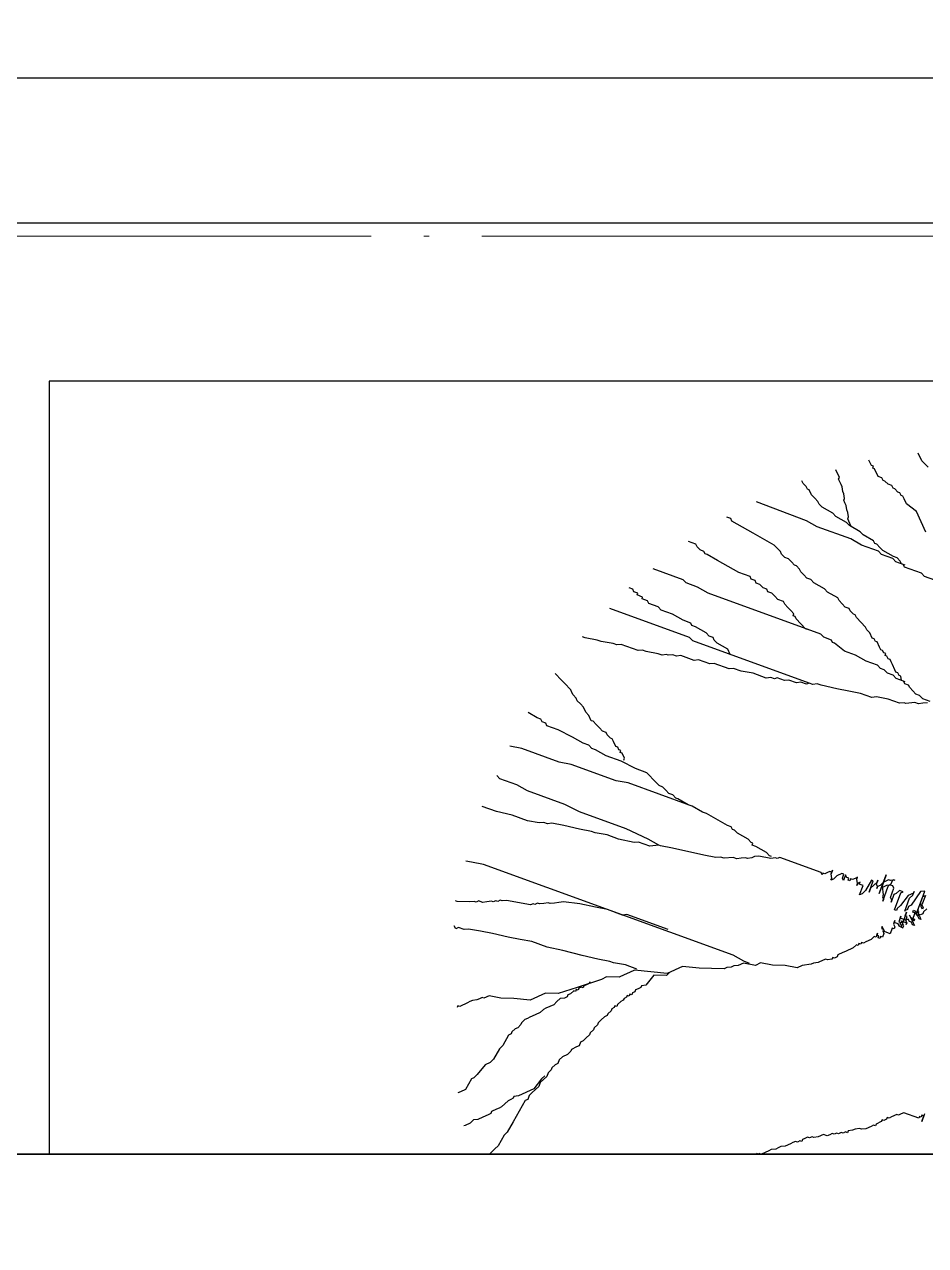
# Model space of a CAD drawing. Header units: inches. Extents: x -50945 to 250244, y -404780 to 18493.
# Drawn here: x 223796 to 224480, y -311877 to -310950 of the extents above; entities that cross this region are included whole.
import ezdxf
from ezdxf.xclip import XClip

# ---------------------------------------------------------------- set-up
doc = ezdxf.new("R2010")
doc.units = ezdxf.units.IN
doc.header["$MEASUREMENT"] = 0
doc.header["$XCLIPFRAME"] = 2
doc.linetypes.add('DOTE', pattern=[2.42, 2, -0.2, 0.02, -0.2])
doc.linetypes.add('iGo户型优化31', pattern=[0.35, 0.25, -0.1])
for name, color, linetype in [('D-ARCHI', 250, 'Continuous'), ('IBS-003-建筑窗框', 3, 'Continuous'), ('IBS-63-原建筑窗', 63, 'Continuous'), ('iGo户型优化', 7, 'Continuous'), ('IRC-30-天花轮廓线', 30, 'Continuous')]:
    doc.layers.add(name, color=color, linetype=linetype)
doc.layers.add('天棚材质标注', color=2, linetype='Continuous', lineweight=5)

# ---------------------------------------------------------------- blocks, each defined once
blk = doc.blocks.new('抖音iGo户型优化-0853')
at = {"layer": 'iGo户型优化', "color": 251, "ltscale": 100}
for p, q in [((-937.3, -203441.4), (-933.1, -203438.8)), ((-1217.9, -203454.6), (-1218.7, -203452.7)), ((-1214.5, -203461.9), (-1217.9, -203454.6)), ((-1169.9, -203447.8), (-1171.6, -203444.1)), ((-1166.5, -203455.1), (-1169.9, -203447.8)), ((-1151.5, -203463.6), (-1166.5, -203455.1)), ((-1047.2, -203444.2), (-1049.8, -203443.2)), ((-1048.1, -203446.9), (-1047.2, -203444.2)), ((-1043, -203457.9), (-1048.1, -203446.9)), ((-938.5, -203453.1), (-935.6, -203445.1)), ((-937.8, -203459.5), (-938.5, -203453.1)), ((-935.6, -203445.1), (-937.3, -203441.4)), ((-899.1, -203461.4), (-898.6, -203443.4)), ((-898.6, -203443.4), (-897.6, -203440.7)), ((-842.4, -203463.8), (-840.8, -203455.8)), ((-1210.1, -203466.5), (-1214.5, -203461.9)), ((-1209.4, -203472.8), (-1210.1, -203466.5)), ((-1206, -203480.1), (-1209.4, -203472.8)), ((-1149.8, -203467.2), (-1151.5, -203463.6)), ((-1145.4, -203471.9), (-1149.8, -203467.2)), ((-1131.3, -203483.1), (-1145.4, -203471.9)), ((-1041.3, -203461.5), (-1043, -203457.9)), ((-1039.6, -203465.2), (-1041.3, -203461.5)), ((-1038.9, -203471.5), (-1039.6, -203465.2)), ((-1037.2, -203475.2), (-1038.9, -203471.5)), ((-940.9, -203476.5), (-937.8, -203459.5)), ((-899.3, -203470.4), (-898.3, -203467.7)), ((-897.6, -203474.1), (-899.3, -203470.4)), ((-898.3, -203467.7), (-899.1, -203461.4)), ((-845.5, -203480.9), (-842.4, -203463.8)), ((-1255.9, -203492.3), (-1260.3, -203487.7)), ((-1202.6, -203487.5), (-1206, -203480.1)), ((-1200.9, -203491.1), (-1202.6, -203487.5)), ((-1198.2, -203492.1), (-1200.9, -203491.1)), ((-1127.9, -203490.4), (-1131.3, -203483.1)), ((-1123.5, -203495), (-1127.9, -203490.4)), ((-1035.5, -203478.8), (-1037.2, -203475.2)), ((-1036.5, -203481.5), (-1035.5, -203478.8)), ((-1033.1, -203488.8), (-1036.5, -203481.5)), ((-1036.2, -203505.8), (-1033.1, -203488.8)), ((-975.2, -203837.2), (-845.5, -203480.9)), ((-944.1, -203493.6), (-940.9, -203476.5)), ((-899.6, -203479.4), (-897.6, -203474.1)), ((-898.8, -203485.8), (-899.6, -203479.4)), ((-898.1, -203492.1), (-898.8, -203485.8)), ((-770.2, -203499.5), (-763, -203478.9)), ((-1251.5, -203496.9), (-1255.9, -203492.3)), ((-1247.1, -203501.6), (-1251.5, -203496.9)), ((-1232, -203510.1), (-1247.1, -203501.6)), ((-1194.8, -203499.4), (-1198.2, -203492.1)), ((-1193.1, -203503), (-1194.8, -203499.4)), ((-1191.4, -203506.7), (-1193.1, -203503)), ((-1187, -203511.3), (-1191.4, -203506.7)), ((-1108.4, -203503.5), (-1123.5, -203495)), ((-1104, -203508.2), (-1108.4, -203503.5)), ((-1088.9, -203516.7), (-1104, -203508.2)), ((-1036.7, -203523.9), (-1036.2, -203505.8)), ((-949.2, -203516), (-944.1, -203493.6)), ((-899.1, -203494.8), (-898.1, -203492.1)), ((-897.4, -203498.4), (-899.1, -203494.8)), ((-898.4, -203501.1), (-897.4, -203498.4)), ((-896.7, -203504.8), (-898.4, -203501.1)), ((-897.6, -203507.4), (-896.7, -203504.8)), ((-896.9, -203513.8), (-897.6, -203507.4)), ((-775.3, -203521.9), (-770.2, -203499.5)), ((-732.1, -203528.5), (-723.3, -203504.3)), ((-723.3, -203504.3), (-718.7, -203500)), ((-1227.7, -203514.7), (-1232, -203510.1)), ((-1212.6, -203523.3), (-1227.7, -203514.7)), ((-1197.5, -203531.8), (-1212.6, -203523.3)), ((-1182.6, -203515.9), (-1187, -203511.3)), ((-1180.9, -203519.6), (-1182.6, -203515.9)), ((-1179.2, -203523.3), (-1180.9, -203519.6)), ((-1176.6, -203524.2), (-1179.2, -203523.3)), ((-1175.8, -203530.6), (-1176.6, -203524.2)), ((-1087.2, -203520.3), (-1088.9, -203516.7)), ((-1084.6, -203521.3), (-1087.2, -203520.3)), ((-1080.2, -203525.9), (-1084.6, -203521.3)), ((-1078.5, -203529.6), (-1080.2, -203525.9)), ((-1039.2, -203547.2), (-1036.7, -203523.9)), ((-952.4, -203533), (-949.2, -203516)), ((-903.3, -203547.9), (-896.9, -203513.8)), ((-783.1, -203543.4), (-775.3, -203521.9)), ((-680, -203535.3), (-676.8, -203518.2)), ((-1182.4, -203540.3), (-1197.5, -203531.8)), ((-1180.7, -203544), (-1182.4, -203540.3)), ((-1165.6, -203552.5), (-1175.8, -203530.6)), ((-1074.1, -203534.2), (-1078.5, -203529.6)), ((-1071.4, -203535.2), (-1074.1, -203534.2)), ((-1067, -203539.8), (-1071.4, -203535.2)), ((-1065.3, -203543.5), (-1067, -203539.8)), ((-1063.6, -203547.1), (-1065.3, -203543.5)), ((-955.6, -203550), (-952.4, -203533)), ((-786.3, -203560.4), (-783.1, -203543.4)), ((-740.6, -203543.5), (-732.1, -203528.5)), ((-699.5, -203588.8), (-680, -203535.3)), ((-1175.4, -203545.9), (-1180.7, -203544)), ((-1171, -203550.5), (-1175.4, -203545.9)), ((-1166.6, -203555.2), (-1171, -203550.5)), ((-1162.2, -203559.8), (-1166.6, -203555.2)), ((-1151.5, -203563.7), (-1165.6, -203552.5)), ((-1156.9, -203561.7), (-1162.2, -203559.8)), ((-1060.2, -203554.4), (-1063.6, -203547.1)), ((-1056.8, -203561.7), (-1060.2, -203554.4)), ((-1029, -203569.2), (-1039.2, -203547.2)), ((-963.4, -203571.5), (-955.6, -203550)), ((-901.6, -203551.5), (-903.3, -203547.9)), ((-902.5, -203554.2), (-901.6, -203551.5)), ((-900.8, -203557.8), (-902.5, -203554.2)), ((-901.8, -203560.5), (-900.8, -203557.8)), ((-901.1, -203566.9), (-901.8, -203560.5)), ((-785.6, -203566.7), (-786.3, -203560.4)), ((-760.1, -203597.1), (-740.6, -203543.5)), ((-638.4, -203562.5), (-636.4, -203557.2)), ((-636.4, -203557.2), (-628.7, -203544.4)), ((-1152.5, -203566.4), (-1156.9, -203561.7)), ((-1148.1, -203571), (-1152.5, -203566.4)), ((-1147.1, -203568.3), (-1151.5, -203563.7)), ((-1142.8, -203572.9), (-1148.1, -203571)), ((-1138.4, -203577.6), (-1142.8, -203572.9)), ((-1135.7, -203578.5), (-1138.4, -203577.6)), ((-1052.5, -203566.4), (-1056.8, -203561.7)), ((-1050.8, -203570), (-1052.5, -203566.4)), ((-1045.7, -203581), (-1050.8, -203570)), ((-1029.5, -203587.2), (-1029, -203569.2)), ((-968.5, -203593.9), (-963.4, -203571.5)), ((-901.3, -203575.9), (-900.3, -203573.2)), ((-900.6, -203582.2), (-901.3, -203575.9)), ((-900.3, -203573.2), (-901.1, -203566.9)), ((-787.5, -203572.1), (-785.6, -203566.7)), ((-786.8, -203578.4), (-787.5, -203572.1)), ((-653.5, -203587.4), (-647.6, -203571.3)), ((-647.6, -203571.3), (-644, -203569.6)), ((-644, -203569.6), (-642, -203564.3)), ((-642, -203564.3), (-638.4, -203562.5)), ((-1131.3, -203583.2), (-1135.7, -203578.5)), ((-1129.6, -203586.8), (-1131.3, -203583.2)), ((-1124.3, -203588.8), (-1129.6, -203586.8)), ((-1119.9, -203593.4), (-1124.3, -203588.8)), ((-1116.5, -203600.7), (-1119.9, -203593.4)), ((-1041.3, -203585.6), (-1045.7, -203581)), ((-1036.9, -203590.2), (-1041.3, -203585.6)), ((-1036.2, -203596.6), (-1036.9, -203590.2)), ((-1021.2, -203614.4), (-1029.5, -203587.2)), ((-975.6, -203621.6), (-968.5, -203593.9)), ((-901.6, -203618.2), (-899.1, -203594.9)), ((-899.9, -203588.5), (-900.6, -203582.2)), ((-899.1, -203594.9), (-899.9, -203588.5)), ((-795.1, -203617.9), (-790, -203595.5)), ((-790, -203595.5), (-786.8, -203578.4)), ((-702.7, -203605.9), (-699.5, -203588.8)), ((-664, -203607.8), (-653.5, -203587.4)), ((-587, -203596.4), (-582.4, -203592)), ((-582.4, -203592), (-573.2, -203583.3)), ((-1112.1, -203605.3), (-1116.5, -203600.7)), ((-1109.4, -203606.3), (-1112.1, -203605.3)), ((-1106, -203613.6), (-1109.4, -203606.3)), ((-1034.5, -203600.2), (-1036.2, -203596.6)), ((-1031.8, -203601.2), (-1034.5, -203600.2)), ((-1030.1, -203604.8), (-1031.8, -203601.2)), ((-1025.7, -203609.5), (-1030.1, -203604.8)), ((-1026.7, -203612.1), (-1025.7, -203609.5)), ((-1024, -203613.1), (-1026.7, -203612.1)), ((-1025, -203615.8), (-1024, -203613.1)), ((-770.6, -203617.6), (-760.1, -203597.1)), ((-726.1, -203670.2), (-702.7, -203605.9)), ((-672.5, -203622.9), (-664, -203607.8)), ((-611.9, -203614.7), (-608.2, -203613)), ((-608.2, -203613), (-603.6, -203608.6)), ((-603.6, -203608.6), (-600, -203606.9)), ((-600, -203606.9), (-596.3, -203605.2)), ((-596.3, -203605.2), (-587, -203596.4)), ((-1104.3, -203617.3), (-1106, -203613.6)), ((-1099, -203619.2), (-1104.3, -203617.3)), ((-1097.3, -203622.9), (-1099, -203619.2)), ((-1092.9, -203627.5), (-1097.3, -203622.9)), ((-1088.5, -203632.1), (-1092.9, -203627.5)), ((-1022.3, -203616.8), (-1025, -203615.8)), ((-1020.6, -203620.4), (-1022.3, -203616.8)), ((-1021.6, -203623.1), (-1020.6, -203620.4)), ((-1018.9, -203624.1), (-1021.6, -203623.1)), ((-1009.5, -203649), (-1021.2, -203614.4)), ((-1017.2, -203627.7), (-1018.9, -203624.1)), ((-1015.5, -203631.4), (-1017.2, -203627.7)), ((-980.7, -203644), (-975.6, -203621.6)), ((-906.7, -203640.6), (-901.6, -203618.2)), ((-798.3, -203634.9), (-795.1, -203617.9)), ((-794.9, -203684.5), (-770.6, -203617.6)), ((-675.4, -203631), (-672.5, -203622.9)), ((-633.1, -203631.2), (-628.4, -203626.8)), ((-628.4, -203626.8), (-621.1, -203623.4)), ((-621.1, -203623.4), (-616.5, -203619)), ((-616.5, -203619), (-611.9, -203614.7)), ((-525.3, -203643.2), (-522.1, -203626.1)), ((-522.1, -203626.1), (-520.6, -203622.1)), ((-1085.8, -203633.1), (-1088.5, -203632.1)), ((-1081.5, -203637.7), (-1085.8, -203633.1)), ((-1078.8, -203638.7), (-1081.5, -203637.7)), ((-1074.4, -203643.3), (-1078.8, -203638.7)), ((-1071.7, -203644.3), (-1074.4, -203643.3)), ((-1067.3, -203648.9), (-1071.7, -203644.3)), ((-1012.8, -203632.4), (-1015.5, -203631.4)), ((-983.9, -203661.1), (-980.7, -203644)), ((-909.9, -203657.7), (-906.7, -203640.6)), ((-803.4, -203657.3), (-800.2, -203640.3)), ((-800.2, -203640.3), (-798.3, -203634.9)), ((-690.5, -203655.8), (-682, -203640.7)), ((-682, -203640.7), (-680, -203635.4)), ((-680, -203635.4), (-675.4, -203631)), ((-655.2, -203650.5), (-650.6, -203646.1)), ((-650.6, -203646.1), (-646, -203641.7)), ((-646, -203641.7), (-641.3, -203637.3)), ((-641.3, -203637.3), (-640.4, -203634.6)), ((-640.4, -203634.6), (-633.1, -203631.2)), ((-527.2, -203648.5), (-525.3, -203643.2)), ((-1063, -203653.5), (-1067.3, -203648.9)), ((-1061.3, -203657.2), (-1063, -203653.5)), ((-1058.6, -203658.2), (-1061.3, -203657.2)), ((-1054.2, -203662.8), (-1058.6, -203658.2)), ((-1051.5, -203663.8), (-1054.2, -203662.8)), ((-1049.8, -203667.4), (-1051.5, -203663.8)), ((-1006.1, -203656.3), (-1009.5, -203649)), ((-1006.6, -203674.4), (-1006.1, -203656.3)), ((-985.8, -203666.5), (-983.9, -203661.1)), ((-917.7, -203679.1), (-909.9, -203657.7)), ((-809.3, -203673.4), (-803.4, -203657.3)), ((-698.3, -203677.2), (-690.5, -203655.8)), ((-670.1, -203666.3), (-666.4, -203664.6)), ((-666.4, -203664.6), (-665.4, -203661.9)), ((-665.4, -203661.9), (-660.8, -203657.5)), ((-660.8, -203657.5), (-657.2, -203655.8)), ((-657.2, -203655.8), (-655.2, -203650.5)), ((-530.4, -203665.6), (-527.2, -203648.5)), ((-521.7, -203774.9), (-480.4, -203660.9)), ((-1047.2, -203668.4), (-1049.8, -203667.4)), ((-1048.1, -203671.1), (-1047.2, -203668.4)), ((-1045.5, -203672.1), (-1048.1, -203671.1)), ((-1041.1, -203676.7), (-1045.5, -203672.1)), ((-1039.4, -203680.3), (-1041.1, -203676.7)), ((-1036.7, -203681.3), (-1039.4, -203680.3)), ((-1035, -203685), (-1036.7, -203681.3)), ((-1003.2, -203681.7), (-1006.6, -203674.4)), ((-999.8, -203689), (-1003.2, -203681.7)), ((-989, -203683.5), (-985.8, -203666.5)), ((-917, -203685.5), (-917.7, -203679.1)), ((-814.4, -203695.8), (-809.3, -203673.4)), ((-729.2, -203687.2), (-726.1, -203670.2)), ((-708.8, -203697.7), (-698.3, -203677.2)), ((-696.6, -203680.9), (-693.9, -203681.9)), ((-693.9, -203681.9), (-686.6, -203678.5)), ((-686.6, -203678.5), (-685.7, -203675.8)), ((-685.7, -203675.8), (-683, -203676.8)), ((-683, -203676.8), (-682, -203674.1)), ((-682, -203674.1), (-678.4, -203672.4)), ((-678.4, -203672.4), (-677.4, -203669.7)), ((-677.4, -203669.7), (-670.1, -203666.3)), ((-540.4, -203701.4), (-531.6, -203677.3)), ((-532.3, -203670.9), (-530.4, -203665.6)), ((-531.6, -203677.3), (-532.3, -203670.9)), ((-1032.3, -203685.9), (-1035, -203685)), ((-1033.3, -203688.6), (-1032.3, -203685.9)), ((-1030.6, -203689.6), (-1033.3, -203688.6)), ((-1031.6, -203692.3), (-1030.6, -203689.6)), ((-1028.9, -203693.2), (-1031.6, -203692.3)), ((-1027.2, -203696.9), (-1028.9, -203693.2)), ((-1024.5, -203697.9), (-1027.2, -203696.9)), ((-1022.8, -203701.5), (-1024.5, -203697.9)), ((-996.4, -203696.3), (-999.8, -203689)), ((-998.9, -203719.7), (-996.4, -203696.3)), ((-994.8, -203699.6), (-989, -203683.5)), ((-938.4, -203744.4), (-917, -203685.5)), ((-813.7, -203702.1), (-814.4, -203695.8)), ((-809.3, -203715.7), (-794.9, -203684.5)), ((-761.4, -203775.6), (-729.2, -203687.2)), ((-714.6, -203713.8), (-708.8, -203697.7)), ((-464, -203707.9), (-461, -203699.9)), ((-461, -203699.9), (-458.4, -203700.9)), ((-458.4, -203700.9), (-456.4, -203695.5)), ((-456.4, -203695.5), (-452.8, -203693.8)), ((-452.8, -203693.8), (-450.8, -203688.5)), ((-1021.1, -203705.2), (-1022.8, -203701.5)), ((-1018.5, -203706.1), (-1021.1, -203705.2)), ((-1017.7, -203712.5), (-1018.5, -203706.1)), ((-1003.6, -203723.7), (-1017.7, -203712.5)), ((-819.5, -203718.2), (-813.7, -203702.1)), ((-817.8, -203730.8), (-809.3, -203715.7)), ((-719.3, -203718.2), (-714.6, -203713.8)), ((-544.8, -203730.1), (-541.6, -203713.1)), ((-541.6, -203713.1), (-539.6, -203707.7)), ((-539.6, -203707.7), (-540.4, -203701.4)), ((-478.1, -203730.1), (-473.2, -203716.7)), ((-473.2, -203716.7), (-469.6, -203715)), ((-469.6, -203715), (-466.6, -203707)), ((-466.6, -203707), (-464, -203707.9)), ((-1004.1, -203741.7), (-1003.6, -203723.7)), ((-1001.3, -203743), (-998.9, -203719.7)), ((-822.2, -203750.6), (-819, -203733.5)), ((-818, -203730.9), (-819.5, -203718.2)), ((-819, -203733.5), (-818, -203730.9)), ((-735.1, -203736.7), (-733.1, -203731.3)), ((-733.1, -203731.3), (-723.9, -203722.5)), ((-723.9, -203722.5), (-719.3, -203718.2)), ((-546.7, -203735.5), (-544.8, -203730.1)), ((-488.6, -203750.6), (-482.7, -203734.5)), ((-482.7, -203734.5), (-478.1, -203730.1)), ((-439.2, -203765.8), (-423.8, -203723)), ((-999.7, -203746.3), (-1004.1, -203741.7)), ((-991.1, -203764.9), (-1001.3, -203743)), ((-832.4, -203795.4), (-822.2, -203750.6)), ((-750.9, -203755.2), (-746.3, -203750.8)), ((-746.3, -203750.8), (-744.4, -203745.4)), ((-744.4, -203745.4), (-739.7, -203741)), ((-739.7, -203741), (-735.1, -203736.7)), ((-548.2, -203756.2), (-546.2, -203750.8)), ((-547, -203744.5), (-546, -203741.8)), ((-546.2, -203750.8), (-547, -203744.5)), ((-546, -203741.8), (-546.7, -203735.5)), ((-497.1, -203765.7), (-488.6, -203750.6)), ((-993.6, -203788.3), (-991.1, -203764.9)), ((-760.4, -203772.9), (-751.9, -203757.9)), ((-751.9, -203757.9), (-750.9, -203755.2)), ((-554.3, -203781.2), (-547.5, -203762.5)), ((-547.5, -203762.5), (-548.2, -203756.2)), ((-501, -203776.4), (-497.1, -203765.7)), ((-443.9, -203770.2), (-439.2, -203765.8)), ((-770.9, -203793.4), (-762.4, -203778.3)), ((-762.4, -203778.3), (-760.4, -203772.9)), ((-586.7, -203945.4), (-526.3, -203779.3)), ((-553.6, -203787.6), (-554.3, -203781.2)), ((-526.3, -203779.3), (-521.7, -203774.9)), ((-515.1, -203798.5), (-506.6, -203783.4)), ((-506.6, -203783.4), (-504.6, -203778.1)), ((-504.6, -203778.1), (-501, -203776.4)), ((-458.2, -203801.3), (-449.7, -203786.2)), ((-449.7, -203786.2), (-443.9, -203770.2)), ((-396.8, -203790), (-392.2, -203785.6)), ((-392.2, -203785.6), (-388.5, -203783.9)), ((-388.5, -203783.9), (-384.9, -203773.3)), ((-994.1, -203806.3), (-993.6, -203788.3)), ((-835.6, -203812.4), (-832.4, -203795.4)), ((-789.9, -203829), (-772.9, -203798.8)), ((-772.9, -203798.8), (-770.9, -203793.4)), ((-559.4, -203803.6), (-553.6, -203787.6)), ((-558.7, -203810), (-559.4, -203803.6)), ((-521.7, -203808.3), (-519.7, -203802.9)), ((-519.7, -203802.9), (-515.1, -203798.5)), ((-516.7, -203962.1), (-458.2, -203801.3)), ((-411.9, -203814.9), (-403.4, -203799.8)), ((-403.4, -203799.8), (-402.4, -203797.1)), ((-402.4, -203797.1), (-398.8, -203795.4)), ((-398.8, -203795.4), (-396.8, -203790)), ((-994.6, -203824.4), (-994.1, -203806.3)), ((-836.8, -203824.1), (-834.9, -203818.8)), ((-834.9, -203818.8), (-835.6, -203812.4)), ((-566.5, -203831.4), (-558.7, -203810)), ((-538.5, -203829.5), (-530, -203814.4)), ((-530, -203814.4), (-525.3, -203810)), ((-525.3, -203810), (-521.7, -203808.3)), ((-429, -203845), (-411.9, -203814.9)), ((-992.8, -203828), (-994.6, -203824.4)), ((-992.1, -203834.4), (-992.8, -203828)), ((-990.4, -203838), (-992.1, -203834.4)), ((-989.7, -203844.3), (-990.4, -203838)), ((-983.7, -203852.3), (-975.2, -203837.2)), ((-837.3, -203842.2), (-835.4, -203836.8)), ((-835.4, -203836.8), (-836.8, -203824.1)), ((-801.1, -203843.1), (-796.5, -203838.7)), ((-796.5, -203838.7), (-795.5, -203836)), ((-795.5, -203836), (-791.9, -203834.3)), ((-791.9, -203834.3), (-789.9, -203829)), ((-569.7, -203848.5), (-565.8, -203837.7)), ((-565.8, -203837.7), (-566.5, -203831.4)), ((-546.8, -203835.5), (-545.8, -203832.9)), ((-545.8, -203832.9), (-538.5, -203829.5)), ((-364.2, -203850.4), (-355.7, -203835.3)), ((-355.7, -203835.3), (-352.1, -203833.6)), ((-352.1, -203833.6), (-350.1, -203828.2)), ((-986.3, -203851.6), (-989.7, -203844.3)), ((-989.5, -203868.7), (-986.3, -203851.6)), ((-986.7, -203860.3), (-983.7, -203852.3)), ((-836.6, -203848.5), (-837.3, -203842.2)), ((-836.9, -203857.5), (-835.9, -203854.8)), ((-835.9, -203854.8), (-836.6, -203848.5)), ((-809.6, -203858.2), (-801.1, -203843.1)), ((-572.8, -203865.5), (-569.7, -203848.5)), ((-434.8, -203861.1), (-429, -203845)), ((-372.8, -203865.5), (-364.2, -203850.4)), ((-1257.3, -203871), (-1270.7, -203866.1)), ((-1258.2, -203874), (-1260.8, -203873.1)), ((-1259.1, -203876.7), (-1258.2, -203874)), ((-986.1, -203876), (-989.5, -203868.7)), ((-836.1, -203863.8), (-836.9, -203857.5)), ((-836.9, -203890.9), (-833.7, -203873.8)), ((-834.4, -203867.5), (-836.1, -203863.8)), ((-833.7, -203873.8), (-834.4, -203867.5)), ((-828.4, -203884.7), (-819.9, -203869.6)), ((-819.9, -203869.6), (-817.9, -203864.3)), ((-817.9, -203864.3), (-815.2, -203865.2)), ((-815.2, -203865.2), (-814.3, -203862.6)), ((-814.3, -203862.6), (-809.6, -203858.2)), ((-579.7, -203884.2), (-572.8, -203865.5)), ((-446, -203875.2), (-444.1, -203869.9)), ((-444.1, -203869.9), (-440.4, -203868.2)), ((-440.4, -203868.2), (-438.5, -203862.8)), ((-438.5, -203862.8), (-434.8, -203861.1)), ((-389.8, -203895.7), (-372.8, -203865.5)), ((-355, -203941.7), (-328.3, -203870.1)), ((-1254, -203887.7), (-1259.1, -203876.7)), ((-1252.3, -203891.3), (-1254, -203887.7)), ((-1251.6, -203897.7), (-1252.3, -203891.3)), ((-989.2, -203893), (-986.1, -203876)), ((-836.2, -203897.2), (-836.9, -203890.9)), ((-834, -203891.8), (-833, -203889.1)), ((-833, -203889.1), (-828.4, -203884.7)), ((-580.9, -203895.9), (-578.9, -203890.6)), ((-578.9, -203890.6), (-579.7, -203884.2)), ((-458.2, -203892), (-456.3, -203886.7)), ((-456.3, -203886.7), (-452.6, -203885)), ((-452.6, -203885), (-450.7, -203879.6)), ((-450.7, -203879.6), (-446, -203875.2)), ((-1249.9, -203901.3), (-1251.6, -203897.7)), ((-1248.2, -203905), (-1249.9, -203901.3)), ((-1247.5, -203911.3), (-1248.2, -203905)), ((-989.7, -203911.1), (-989.2, -203893)), ((-856.9, -203962.5), (-835.4, -203903.5)), ((-837.1, -203899.9), (-836.2, -203897.2)), ((-835.4, -203903.5), (-837.1, -203899.9)), ((-583.1, -203910.3), (-579.2, -203899.6)), ((-579.2, -203899.6), (-580.9, -203895.9)), ((-474, -203910.6), (-470.4, -203908.8)), ((-470.4, -203908.8), (-467.5, -203900.8)), ((-467.5, -203900.8), (-462.8, -203896.4)), ((-462.8, -203896.4), (-458.2, -203892)), ((-407.4, -203910.6), (-402.7, -203906.2)), ((-402.7, -203906.2), (-399.1, -203904.5)), ((-399.1, -203904.5), (-394.5, -203900.1)), ((-394.5, -203900.1), (-389.8, -203895.7)), ((-1244.1, -203918.6), (-1247.5, -203911.3)), ((-1242.4, -203922.3), (-1244.1, -203918.6)), ((-1240.7, -203925.9), (-1242.4, -203922.3)), ((-1241.6, -203928.6), (-1240.7, -203925.9)), ((-992.9, -203928.1), (-989.7, -203911.1)), ((-586.3, -203927.4), (-582.4, -203916.6)), ((-582.4, -203916.6), (-583.1, -203910.3)), ((-495.2, -203927.1), (-491.6, -203925.4)), ((-491.6, -203925.4), (-490.6, -203922.7)), ((-490.6, -203922.7), (-487.9, -203923.7)), ((-487.9, -203923.7), (-483.3, -203919.3)), ((-483.3, -203919.3), (-478.7, -203914.9)), ((-478.7, -203914.9), (-474, -203910.6)), ((-419.5, -203927.4), (-418.6, -203924.7)), ((-418.6, -203924.7), (-413.9, -203920.3)), ((-413.9, -203920.3), (-409.3, -203915.9)), ((-409.3, -203915.9), (-407.4, -203910.6)), ((-1239.9, -203932.2), (-1241.6, -203928.6)), ((-1240.9, -203934.9), (-1239.9, -203932.2)), ((-1238.2, -203935.9), (-1240.9, -203934.9)), ((-1236.5, -203939.5), (-1238.2, -203935.9)), ((-1234.8, -203943.2), (-1236.5, -203939.5)), ((-1235.8, -203945.9), (-1234.8, -203943.2)), ((-989.5, -203935.4), (-992.9, -203928.1)), ((-988, -203948.1), (-989.5, -203935.4)), ((-588.5, -203941.7), (-585.5, -203933.7)), ((-586.7, -203945.4), (-588.5, -203941.7)), ((-585.5, -203933.7), (-586.3, -203927.4)), ((-510.1, -203942.9), (-509.1, -203940.3)), ((-509.1, -203940.3), (-495.2, -203927.1)), ((-439, -203947.6), (-437.1, -203942.2)), ((-437.1, -203942.2), (-432.4, -203937.8)), ((-432.4, -203937.8), (-427.8, -203933.4)), ((-427.8, -203933.4), (-424.2, -203931.7)), ((-424.2, -203931.7), (-419.5, -203927.4)), ((-363.6, -203956.8), (-355, -203941.7)), ((-311, -203945.6), (-310, -203943)), ((-310, -203943), (-306.4, -203941.2)), ((-306.4, -203941.2), (-301.7, -203936.9)), ((-301.7, -203936.9), (-298.1, -203935.2)), ((-1234.1, -203949.5), (-1235.8, -203945.9)), ((-1235.1, -203952.2), (-1234.1, -203949.5)), ((-1234.4, -203958.5), (-1235.1, -203952.2)), ((-1231, -203965.8), (-1234.4, -203958.5)), ((-986.3, -203951.7), (-988, -203948.1)), ((-985.6, -203958.1), (-986.3, -203951.7)), ((-982.2, -203965.4), (-985.6, -203958.1)), ((-589.9, -203962.4), (-588, -203957.1)), ((-588.7, -203950.7), (-586.7, -203945.4)), ((-588, -203957.1), (-588.7, -203950.7)), ((-452.2, -203967.1), (-443.6, -203952)), ((-443.6, -203952), (-439, -203947.6)), ((-381.1, -204005), (-363.6, -203956.8)), ((-335.8, -203963.9), (-331.2, -203959.5)), ((-331.2, -203959.5), (-327.6, -203957.8)), ((-327.6, -203957.8), (-322.9, -203953.4)), ((-322.9, -203953.4), (-318.3, -203949)), ((-318.3, -203949), (-311, -203945.6)), ((-1232.9, -203971.2), (-1231, -203965.8)), ((-1231.2, -203974.9), (-1232.9, -203971.2)), ((-1229.5, -203978.5), (-1231.2, -203974.9)), ((-1230.5, -203981.2), (-1229.5, -203978.5)), ((-980.5, -203969), (-982.2, -203965.4)), ((-981.5, -203971.7), (-980.5, -203969)), ((-980.8, -203978), (-981.5, -203971.7)), ((-978.1, -203979), (-980.8, -203978)), ((-979.1, -203981.7), (-978.1, -203979)), ((-866.4, -203980.2), (-868.1, -203976.6)), ((-868.1, -203976.6), (-865.4, -203977.6)), ((-865.4, -203977.6), (-859.1, -203976.8)), ((-860.5, -203964.2), (-856.9, -203962.5)), ((-857.8, -203965.1), (-860.5, -203964.2)), ((-859.1, -203976.8), (-856.4, -203977.8)), ((-859.1, -203976.8), (-853.7, -203978.8)), ((-853.7, -203978.8), (-859.1, -203976.8)), ((-858.8, -203967.8), (-857.8, -203965.1)), ((-857.1, -203971.5), (-858.8, -203967.8)), ((-855.4, -203975.1), (-857.1, -203971.5)), ((-856.4, -203977.8), (-855.4, -203975.1)), ((-595, -203984.8), (-589.9, -203962.4)), ((-529.9, -203981.5), (-528.9, -203978.9)), ((-528.9, -203978.9), (-525.3, -203977.2)), ((-525.3, -203977.2), (-521.4, -203966.4)), ((-521.4, -203966.4), (-516.7, -203962.1)), ((-465.3, -203986.5), (-456.8, -203971.4)), ((-456.8, -203971.4), (-452.2, -203967.1)), ((-349, -203983.4), (-344.4, -203979)), ((-344.4, -203979), (-335.8, -203963.9)), ((-1228.8, -203984.8), (-1230.5, -203981.2)), ((-1229.7, -203987.5), (-1228.8, -203984.8)), ((-1228, -203991.2), (-1229.7, -203987.5)), ((-1229, -203993.9), (-1228, -203991.2)), ((-1227.3, -203997.5), (-1229, -203993.9)), ((-977.4, -203985.3), (-979.1, -203981.7)), ((-974.7, -203986.3), (-977.4, -203985.3)), ((-971.3, -203993.6), (-974.7, -203986.3)), ((-969.6, -203997.3), (-971.3, -203993.6)), ((-868.6, -203994.6), (-864.9, -203992.9)), ((-860.5, -203997.5), (-868.6, -203994.6)), ((-862, -203984.9), (-866.4, -203980.2)), ((-864.9, -203992.9), (-859.6, -203994.8)), ((-858.6, -203992.2), (-862, -203984.9)), ((-859.6, -203994.8), (-858.6, -203992.2)), ((-598.2, -204001.9), (-595, -203984.8)), ((-546.9, -204011.7), (-541.1, -203995.7)), ((-541.1, -203995.7), (-529.9, -203981.5)), ((-478.2, -203997), (-473.6, -203992.6)), ((-473.6, -203992.6), (-469, -203988.2)), ((-469, -203988.2), (-465.3, -203986.5)), ((-357.5, -203998.5), (-349, -203983.4)), ((-333.2, -203998.2), (-329.5, -203996.5)), ((-329.5, -203996.5), (-325.9, -203994.8)), ((-325.9, -203994.8), (-323.2, -203995.8)), ((-323.2, -203995.8), (-316.9, -203995.1)), ((-316.9, -203995.1), (-313.2, -203993.4)), ((-313.2, -203993.4), (-306.9, -203992.6)), ((-306.9, -203992.6), (-303.2, -203990.9)), ((-303.2, -203990.9), (-295.9, -203987.5)), ((-295.9, -203987.5), (-293.3, -203988.5)), ((-293.3, -203988.5), (-282.3, -203983.4)), ((-1228.3, -204000.2), (-1227.3, -203997.5)), ((-1225.6, -204001.2), (-1228.3, -204000.2)), ((-1224.9, -204007.5), (-1225.6, -204001.2)), ((-1223.2, -204011.1), (-1224.9, -204007.5)), ((-1222.5, -204017.5), (-1223.2, -204011.1)), ((-964.5, -204008.2), (-969.6, -203997.3)), ((-960.1, -204012.9), (-964.5, -204008.2)), ((-961.1, -204015.5), (-960.1, -204012.9)), ((-872.7, -204014.3), (-875.4, -204013.4)), ((-875.4, -204013.4), (-872.7, -204014.3)), ((-872.7, -204014.3), (-866.4, -204013.6)), ((-868.8, -204003.6), (-867.8, -204000.9)), ((-866.1, -204004.6), (-868.8, -204003.6)), ((-867.8, -204000.9), (-865.2, -204001.9)), ((-867.1, -204007.3), (-866.1, -204004.6)), ((-865.4, -204010.9), (-867.1, -204007.3)), ((-866.4, -204013.6), (-863.7, -204014.6)), ((-863.7, -204014.6), (-865.4, -204010.9)), ((-865.2, -204001.9), (-864.2, -203999.2)), ((-864.2, -203999.2), (-860.5, -203997.5)), ((-601.4, -204018.9), (-598.2, -204001.9)), ((-555.5, -204026.8), (-546.9, -204011.7)), ((-507, -204026), (-493.1, -204012.8)), ((-493.1, -204012.8), (-489.4, -204011.1)), ((-489.4, -204011.1), (-488.5, -204008.5)), ((-488.5, -204008.5), (-483.8, -204004.1)), ((-483.8, -204004.1), (-480.2, -204002.4)), ((-480.2, -204002.4), (-478.2, -203997)), ((-389.7, -204020.1), (-381.1, -204005)), ((-370.7, -204018), (-362.1, -204002.9)), ((-363.1, -204005.5), (-355.8, -204002.1)), ((-362.1, -204002.9), (-357.5, -203998.5)), ((-355.8, -204002.1), (-352.2, -204000.4)), ((-352.2, -204000.4), (-349.5, -204001.4)), ((-349.5, -204001.4), (-343.2, -204000.7)), ((-343.2, -204000.7), (-339.5, -203999)), ((-339.5, -203999), (-333.2, -203998.2)), ((-1223.4, -204020.2), (-1222.5, -204017.5)), ((-1222.7, -204026.5), (-1223.4, -204020.2)), ((-1219.3, -204033.8), (-1222.7, -204026.5)), ((-958.4, -204016.5), (-961.1, -204015.5)), ((-959.4, -204019.2), (-958.4, -204016.5)), ((-956.7, -204020.2), (-959.4, -204019.2)), ((-957.7, -204022.8), (-956.7, -204020.2)), ((-956, -204026.5), (-957.7, -204022.8)), ((-952.6, -204033.8), (-956, -204026.5)), ((-889, -204017.5), (-875.6, -204022.4)), ((-887.3, -204021.1), (-889, -204017.5)), ((-882.9, -204025.8), (-887.3, -204021.1)), ((-879.5, -204033.1), (-884.9, -204031.1)), ((-884.9, -204031.1), (-868.8, -204037)), ((-867.9, -204034.3), (-882.9, -204025.8)), ((-875.6, -204022.4), (-873.7, -204017)), ((-873.7, -204017), (-871, -204018)), ((-871, -204018), (-872.7, -204014.3)), ((-607.2, -204035), (-601.4, -204018.9)), ((-561.3, -204042.9), (-555.5, -204026.8)), ((-515.2, -204032.1), (-510.6, -204027.7)), ((-510.6, -204027.7), (-507, -204026)), ((-398.4, -204044.3), (-389.7, -204020.1)), ((-383.8, -204037.4), (-375.3, -204022.3)), ((-375.3, -204022.3), (-370.7, -204018)), ((-276.3, -204034.4), (-268.6, -204030.5)), ((-1217.6, -204037.4), (-1219.3, -204033.8)), ((-1218.6, -204040.1), (-1217.6, -204037.4)), ((-1215.9, -204041.1), (-1218.6, -204040.1)), ((-1212.5, -204048.4), (-1215.9, -204041.1)), ((-1209.8, -204049.4), (-1212.5, -204048.4)), ((-948.2, -204038.4), (-952.6, -204033.8)), ((-951.1, -204046.5), (-950.1, -204043.8)), ((-948.4, -204047.4), (-951.1, -204046.5)), ((-950.1, -204043.8), (-947.5, -204044.8)), ((-949.4, -204050.1), (-948.4, -204047.4)), ((-949.2, -204041.1), (-948.2, -204038.4)), ((-943.8, -204043.1), (-949.2, -204041.1)), ((-947.5, -204044.8), (-946.5, -204042.1)), ((-946.5, -204042.1), (-943.8, -204043.1)), ((-936.7, -204048.7), (-937.7, -204051.3)), ((-934.1, -204049.6), (-936.7, -204048.7)), ((-879.1, -204048.4), (-887.1, -204045.5)), ((-887.1, -204045.5), (-860.3, -204055.2)), ((-877.1, -204043.1), (-879.8, -204042.1)), ((-879.8, -204042.1), (-877.1, -204043.1)), ((-875.2, -204037.7), (-879.5, -204033.1)), ((-877.4, -204052.1), (-879.1, -204048.4)), ((-877.1, -204043.1), (-873.5, -204041.4)), ((-875.4, -204046.7), (-877.1, -204043.1)), ((-871, -204051.3), (-875.4, -204046.7)), ((-870.8, -204042.3), (-875.2, -204037.7)), ((-873.5, -204041.4), (-868.1, -204043.3)), ((-868.1, -204043.3), (-870.8, -204042.3)), ((-868.8, -204037), (-867.9, -204034.3)), ((-609.7, -204058.4), (-606.5, -204041.3)), ((-606.5, -204041.3), (-607.2, -204035)), ((-567.9, -204052.6), (-565.9, -204047.3)), ((-565.9, -204047.3), (-561.3, -204042.9)), ((-540.1, -204050.3), (-539.1, -204047.7)), ((-539.1, -204047.7), (-535.5, -204046)), ((-535.5, -204046), (-528.1, -204042.5)), ((-528.1, -204042.5), (-527.2, -204039.9)), ((-527.2, -204039.9), (-523.5, -204038.2)), ((-523.5, -204038.2), (-522.5, -204035.5)), ((-522.5, -204035.5), (-515.2, -204032.1)), ((-408.9, -204064.7), (-403.1, -204048.6)), ((-403.1, -204048.6), (-398.4, -204044.3)), ((-397.7, -204050.6), (-393.1, -204046.2)), ((-393.1, -204046.2), (-388.4, -204041.8)), ((-388.4, -204041.8), (-387.5, -204039.1)), ((-387.5, -204039.1), (-383.8, -204037.4)), ((-293.8, -204049.2), (-291.9, -204043.9)), ((-291.9, -204043.9), (-280.9, -204038.8)), ((-280.9, -204038.8), (-280, -204036.1)), ((-280, -204036.1), (-277.3, -204037.1)), ((-277.3, -204037.1), (-276.3, -204034.4)), ((-1210.8, -204052.1), (-1209.8, -204049.4)), ((-1209.1, -204055.7), (-1210.8, -204052.1)), ((-1206.4, -204056.7), (-1209.1, -204055.7)), ((-1207.4, -204059.4), (-1206.4, -204056.7)), ((-1205.7, -204063), (-1207.4, -204059.4)), ((-1202.3, -204070.3), (-1205.7, -204063)), ((-944.1, -204052.1), (-949.4, -204050.1)), ((-944.3, -204061.1), (-941.4, -204053)), ((-936.3, -204064), (-944.3, -204061.1)), ((-940.4, -204050.4), (-944.1, -204052.1)), ((-941.4, -204053), (-934.1, -204049.6)), ((-937.7, -204051.3), (-940.4, -204050.4)), ((-937.2, -204066.7), (-936.3, -204064)), ((-930.9, -204066), (-934.6, -204067.7)), ((-925.6, -204067.9), (-930.9, -204066)), ((-888.6, -204066.2), (-899.3, -204062.3)), ((-899.3, -204062.3), (-896.6, -204063.3)), ((-898.1, -204050.6), (-876.6, -204058.4)), ((-895.4, -204051.6), (-898.1, -204050.6)), ((-896.6, -204063.3), (-892.9, -204061.6)), ((-891.7, -204049.9), (-895.4, -204051.6)), ((-892.9, -204061.6), (-879.6, -204066.4)), ((-889, -204050.9), (-891.7, -204049.9)), ((-876.4, -204049.4), (-889, -204050.9)), ((-886.9, -204069.8), (-888.6, -204066.2)), ((-879.6, -204066.4), (-875.9, -204064.7)), ((-875.7, -204055.7), (-877.4, -204052.1)), ((-876.6, -204058.4), (-872.3, -204063)), ((-860.3, -204055.2), (-876.4, -204049.4)), ((-875.9, -204064.7), (-874.9, -204062.1)), ((-874.9, -204062.1), (-875.7, -204055.7)), ((-872.3, -204063), (-866.9, -204065)), ((-869.3, -204055), (-871, -204051.3)), ((-867.6, -204058.6), (-869.3, -204055)), ((-868.6, -204061.3), (-867.6, -204058.6)), ((-867.9, -204067.7), (-868.6, -204061.3)), ((-866.9, -204065), (-867.9, -204067.7)), ((-615.5, -204074.4), (-609.7, -204058.4)), ((-580.1, -204069.4), (-575.4, -204065.1)), ((-575.4, -204065.1), (-572.5, -204057)), ((-572.5, -204057), (-567.9, -204052.6)), ((-567.6, -204067.6), (-560.3, -204064.2)), ((-560.3, -204064.2), (-556.6, -204062.5)), ((-556.6, -204062.5), (-553, -204060.8)), ((-553, -204060.8), (-552, -204058.1)), ((-552, -204058.1), (-548.4, -204056.4)), ((-548.4, -204056.4), (-547.4, -204053.7)), ((-547.4, -204053.7), (-544.7, -204054.7)), ((-544.7, -204054.7), (-543.7, -204052)), ((-543.7, -204052), (-540.1, -204050.3)), ((-413.5, -204069.1), (-408.9, -204064.7)), ((-408.2, -204071), (-406.2, -204065.7)), ((-406.2, -204065.7), (-397.7, -204050.6)), ((-309.7, -204067.8), (-308.7, -204065.1)), ((-308.7, -204065.1), (-305, -204063.4)), ((-305, -204063.4), (-303.1, -204058)), ((-303.1, -204058), (-298.5, -204053.6)), ((-298.5, -204053.6), (-297.5, -204051)), ((-297.5, -204051), (-293.8, -204049.2)), ((-1207.7, -204101.7), (-1199.9, -204080.3)), ((-1203.3, -204073), (-1202.3, -204070.3)), ((-1201.6, -204076.7), (-1203.3, -204073)), ((-1199.9, -204080.3), (-1201.6, -204076.7)), ((-934.6, -204067.7), (-937.2, -204066.7)), ((-934.8, -204076.7), (-935.8, -204079.3)), ((-935.8, -204079.3), (-933.1, -204080.3)), ((-934.8, -204076.7), (-933.8, -204074)), ((-932.1, -204077.6), (-934.8, -204076.7)), ((-913.4, -204084.5), (-934.8, -204076.7)), ((-933.8, -204074), (-930.2, -204072.3)), ((-933.1, -204080.3), (-929.5, -204078.6)), ((-931.2, -204075), (-932.1, -204077.6)), ((-928.5, -204075.9), (-931.2, -204075)), ((-930.2, -204072.3), (-928.2, -204066.9)), ((-929.5, -204078.6), (-925.8, -204076.9)), ((-925.8, -204076.9), (-928.7, -204084.9)), ((-928.7, -204084.9), (-925.1, -204083.2)), ((-927.5, -204073.3), (-928.5, -204075.9)), ((-928.2, -204066.9), (-925.6, -204067.9)), ((-919.5, -204076.2), (-927.5, -204073.3)), ((-925.1, -204083.2), (-922.2, -204075.2)), ((-923.4, -204086.9), (-925.1, -204083.2)), ((-925.1, -204083.2), (-919.7, -204085.2)), ((-922.2, -204075.2), (-919.5, -204076.2)), ((-919.7, -204085.2), (-918.8, -204082.5)), ((-918.8, -204082.5), (-913.4, -204084.5)), ((-912.4, -204081.8), (-893.7, -204088.6)), ((-909.8, -204082.8), (-912.4, -204081.8)), ((-911.2, -204070.1), (-910.2, -204067.4)), ((-908.5, -204071.1), (-911.2, -204070.1)), ((-910.7, -204085.4), (-909.8, -204082.8)), ((-910.2, -204067.4), (-886.1, -204076.2)), ((-904.2, -204075.7), (-908.5, -204071.1)), ((-890, -204086.9), (-904.2, -204075.7)), ((-882.5, -204074.5), (-886.9, -204069.8)), ((-886.1, -204076.2), (-884.4, -204079.8)), ((-884.4, -204079.8), (-882.5, -204074.5)), ((-615.8, -204083.5), (-614.8, -204080.8)), ((-614.3, -204096.1), (-615.8, -204083.5)), ((-614.8, -204080.8), (-615.5, -204074.4)), ((-589.6, -204087.2), (-587.6, -204081.9)), ((-587.6, -204081.9), (-584, -204080.2)), ((-585.1, -204082.5), (-583.2, -204077.1)), ((-584, -204080.2), (-580.1, -204069.4)), ((-583.2, -204077.1), (-576.8, -204076.4)), ((-576.8, -204076.4), (-575.9, -204073.7)), ((-575.9, -204073.7), (-572.2, -204072)), ((-572.2, -204072), (-571.2, -204069.3)), ((-571.2, -204069.3), (-567.6, -204067.6)), ((-429.9, -204105.6), (-421.1, -204081.5)), ((-421.1, -204081.5), (-417.4, -204079.8)), ((-418.4, -204082.5), (-416.5, -204077.1)), ((-417.4, -204079.8), (-413.5, -204069.1)), ((-416.5, -204077.1), (-412.8, -204075.4)), ((-412.8, -204075.4), (-408.2, -204071)), ((-330.9, -204084.3), (-323.6, -204080.9)), ((-323.6, -204080.9), (-319.9, -204079.2)), ((-319.9, -204079.2), (-318.9, -204076.5)), ((-318.9, -204076.5), (-315.3, -204074.8)), ((-315.3, -204074.8), (-314.3, -204072.1)), ((-314.3, -204072.1), (-309.7, -204067.8)), ((-932.6, -204095.7), (-931.7, -204093)), ((-929, -204094), (-932.6, -204095.7)), ((-931.7, -204093), (-928, -204091.3)), ((-928.7, -204084.9), (-931.4, -204084)), ((-931.4, -204084), (-928.7, -204084.9)), ((-921.7, -204090.5), (-929, -204094)), ((-928, -204091.3), (-927, -204088.6)), ((-927, -204088.6), (-923.4, -204086.9)), ((-926.3, -204094.9), (-922.7, -204093.2)), ((-923.6, -204095.9), (-926.3, -204094.9)), ((-922.7, -204093.2), (-923.6, -204095.9)), ((-922.9, -204102.2), (-919.3, -204100.5)), ((-922.7, -204093.2), (-921.7, -204090.5)), ((-912, -204097.1), (-922.7, -204093.2)), ((-921.7, -204090.5), (-918, -204088.8)), ((-918, -204088.8), (-921.7, -204090.5)), ((-919.3, -204100.5), (-914.6, -204096.1)), ((-919.3, -204100.5), (-915.6, -204098.8)), ((-916.6, -204101.5), (-919.3, -204100.5)), ((-912.9, -204099.8), (-916.6, -204101.5)), ((-915.6, -204098.8), (-891.5, -204107.6)), ((-914.6, -204096.1), (-913.7, -204093.5)), ((-913.9, -204102.5), (-912.9, -204099.8)), ((-913.7, -204093.5), (-911, -204094.4)), ((-912.9, -204099.8), (-910.2, -204100.8)), ((-910.2, -204100.8), (-912.9, -204099.8)), ((-911, -204094.4), (-912, -204097.1)), ((-905.4, -204087.4), (-910.7, -204085.4)), ((-903.7, -204091), (-905.4, -204087.4)), ((-884.2, -204104.2), (-903.7, -204091)), ((-893.7, -204088.6), (-889.3, -204093.2)), ((-886.6, -204094.2), (-890, -204086.9)), ((-889.3, -204093.2), (-884, -204095.2)), ((-884, -204095.2), (-886.6, -204094.2)), ((-616.3, -204101.5), (-614.3, -204096.1)), ((-604.4, -204103.1), (-602.5, -204097.7)), ((-602.5, -204097.7), (-597.9, -204093.3)), ((-597.9, -204093.3), (-593.2, -204088.9)), ((-593.2, -204088.9), (-589.6, -204087.2)), ((-371.3, -204112.1), (-342.1, -204098.4)), ((-342.1, -204098.4), (-330.9, -204084.3)), ((-1201.6, -204110), (-1212.3, -204106.1)), ((-1212.3, -204106.1), (-1204.3, -204109)), ((-1205, -204102.7), (-1207.7, -204101.7)), ((-1206, -204105.4), (-1205, -204102.7)), ((-1203.3, -204106.4), (-1206, -204105.4)), ((-1204.3, -204109), (-1203.3, -204106.4)), ((-923.9, -204104.9), (-922.9, -204102.2)), ((-920.2, -204103.2), (-923.9, -204104.9)), ((-916.6, -204101.5), (-920.2, -204103.2)), ((-917.6, -204104.2), (-916.6, -204101.5)), ((-915.9, -204107.8), (-917.6, -204104.2)), ((-913.2, -204108.8), (-915.9, -204107.8)), ((-908.8, -204113.4), (-913.2, -204108.8)), ((-909.5, -204107.1), (-905.9, -204105.4)), ((-906.8, -204108.1), (-909.5, -204107.1)), ((-903.2, -204106.4), (-906.8, -204108.1)), ((-905.9, -204105.4), (-899.5, -204104.7)), ((-889.8, -204111.2), (-903.2, -204106.4)), ((-899.5, -204104.7), (-883.5, -204110.5)), ((-891.5, -204107.6), (-889.8, -204111.2)), ((-883.5, -204110.5), (-884.2, -204104.2)), ((-615.6, -204107.8), (-616.3, -204101.5)), ((-614.8, -204114.1), (-615.6, -204107.8)), ((-613, -204118.2), (-609.1, -204107.4)), ((-609.1, -204107.4), (-604.4, -204103.1)), ((-448.1, -204147.5), (-434.5, -204110)), ((-434.5, -204110), (-429.9, -204105.6)), ((-278.7, -204115.1), (-274.1, -204110.7)), ((-274.1, -204110.7), (-269.5, -204106.4)), ((-269.5, -204106.4), (-258.5, -204101.2))]:
    blk.add_line(p, q, dxfattribs=at)
blk = doc.blocks.new('thytyhy')
at = {"layer": 'D-ARCHI', "color": 251, "linetype": 'DOTE', "lineweight": 5, "ltscale": 200}
blk.add_line((277601.13, -280178.62), (277601.13, -272638.38), dxfattribs=at)
at = {"layer": 'IBS-003-建筑窗框', "color": 251, "ltscale": 10}
for p, q in [((277721.13, -276838.62), (277721.13, -275338.38)), ((277491.13, -275578.38), (272421.13, -275578.38)), ((277491.13, -276838.62), (277491.13, -275578.38))]:
    blk.add_line(p, q, dxfattribs=at)
at = {"layer": 'IBS-63-原建筑窗'}
blk.add_line((277611.13, -276838.62), (277611.13, -275458.38), dxfattribs=at)
at = {"color": 7, "linetype": 'iGo户型优化31', "xscale": 0.5317064318048343, "yscale": 0.5317064318048343, "zscale": 0.5317064318048343}
blk.add_blockref('抖音iGo户型优化-0853', (277574.09, -167715.69), dxfattribs=at)

msp = doc.modelspace()

# ---------------------------------------------------------------- block references
at = {"layer": '天棚材质标注', "color": 6}
ref = msp.add_blockref('thytyhy', (-51763.23, -588712.29), dxfattribs=dict(at, rotation=89.99999999999999))
XClip(ref).set_block_clipping_path([(276904.7874586927, -283764.3061409554), (279962.1796524448, -274923.7453339266)])

# ---------------------------------------------------------------- next in the draw order: linework, layer by layer
at = {"layer": 'IRC-30-天花轮廓线'}
msp.add_line((218693.28, -311807.51), (237830.21, -311807.51), dxfattribs=at)
msp.add_lwpolyline([(223160.52, -308750.11), (232001.08, -308750.11), (232001.08, -311807.51), (223160.52, -311807.51)], close=True, dxfattribs=at)

doc.saveas('drawing.dxf')
